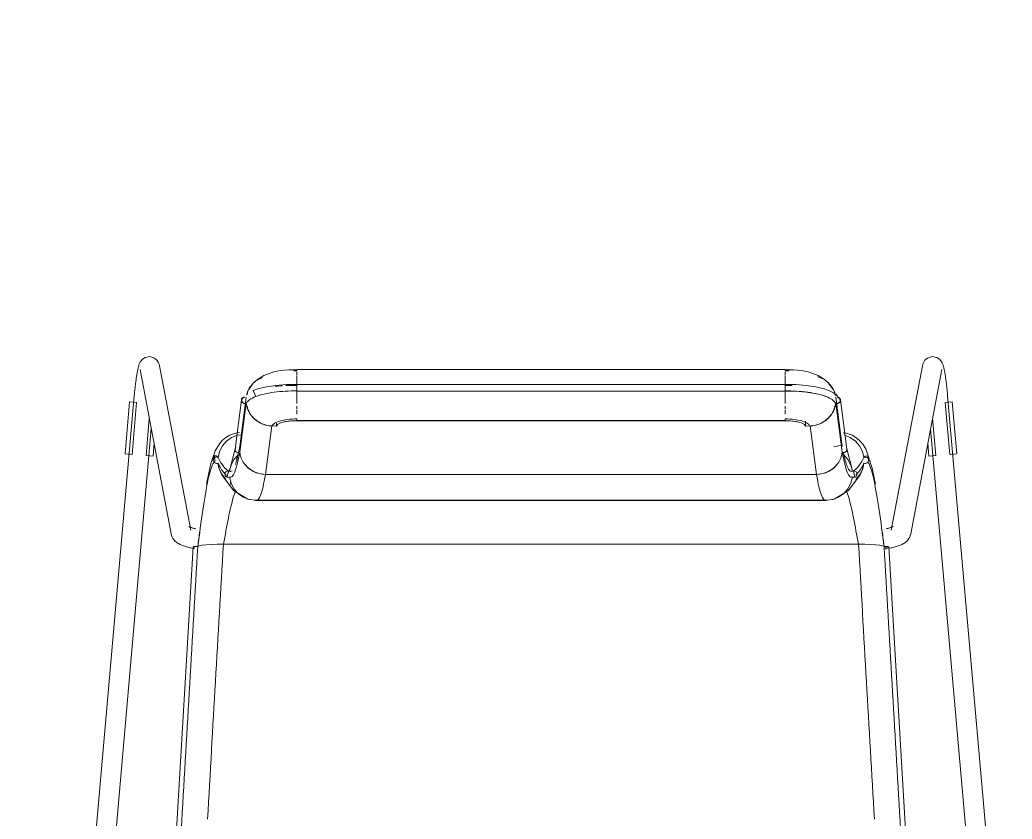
# Model space of a CAD drawing. Header units: millimetres. Extents: x 79795 to 317870, y -36033 to 97293.
# Drawn here: x 227338 to 227938, y 24371 to 24854 of the extents above; entities that cross this region are included whole.
import ezdxf

# ---------------------------------------------------------------- set-up
doc = ezdxf.new("R2010")
doc.units = ezdxf.units.MM
doc.header["$MEASUREMENT"] = 0
doc.layers.add('CSM-STL-XX-ZZ-M3-A-XXXX-00001_detached _19_04_21__rvt-1-Level 4$0$A-DOOR', color=4, linetype='CONTINUOUS', lineweight=9)
doc.layers.add('I-FURN', color=8, linetype='CONTINUOUS', lineweight=9)

msp = doc.modelspace()

# ---------------------------------------------------------------- linework, layer by layer
at = {"layer": 'CSM-STL-XX-ZZ-M3-A-XXXX-00001_detached _19_04_21__rvt-1-Level 4$0$A-DOOR'}
msp.add_arc((226452.83, 25837.33), 1010, 270, 0, dxfattribs=at)
at = {"layer": 'I-FURN'}
for p, q in [((227411.64, 24647.76), (227411.16, 24647.06)), ((227412.49, 24648.67), (227411.64, 24647.76)), ((227414.15, 24649.71), (227412.49, 24648.67)), ((227416.91, 24650.2), (227414.15, 24649.71)), ((227419.66, 24649.36), (227416.91, 24650.2)), ((227419.66, 24649.36), (227421.23, 24648.04)), ((227421.23, 24648.04), (227421.98, 24646.96)), ((227885.02, 24648.04), (227884.27, 24646.96)), ((227886.6, 24649.36), (227885.02, 24648.04)), ((227886.6, 24649.36), (227889.35, 24650.2)), ((227889.35, 24650.2), (227892.11, 24649.71)), ((227892.11, 24649.71), (227893.76, 24648.67)), ((227893.76, 24648.67), (227894.62, 24647.76)), ((227894.62, 24647.76), (227895.09, 24647.06)), ((227409.49, 24641.78), (227409.39, 24641.28)), ((227409.58, 24642.26), (227409.49, 24641.78)), ((227409.68, 24642.72), (227409.58, 24642.26)), ((227409.78, 24643.16), (227409.68, 24642.72)), ((227409.88, 24643.59), (227409.78, 24643.16)), ((227409.98, 24644), (227409.88, 24643.59)), ((227410.09, 24644.4), (227409.98, 24644)), ((227410.2, 24644.8), (227410.09, 24644.4)), ((227410.33, 24645.19), (227410.2, 24644.8)), ((227410.47, 24645.6), (227410.33, 24645.19)), ((227410.64, 24646.03), (227410.47, 24645.6)), ((227410.85, 24646.5), (227410.64, 24646.03)), ((227411.16, 24647.06), (227410.85, 24646.5)), ((227411, 24642.37), (227429.82, 24543.08)), ((227421.98, 24646.96), (227422.36, 24646.16)), ((227422.36, 24646.16), (227422.57, 24645.54)), ((227422.57, 24645.54), (227422.71, 24645.02)), ((227422.71, 24645.02), (227422.79, 24644.61)), ((227441.61, 24545.31), (227422.79, 24644.61)), ((227495.85, 24641.8), (227491.81, 24641.01)), ((227500.67, 24642.31), (227495.85, 24641.8)), ((227505.7, 24642.42), (227500.67, 24642.31)), ((227505.7, 24642.42), (227505.7, 24642.25)), ((227800.55, 24642.42), (227505.7, 24642.42)), ((227505.7, 24642.12), (227505.7, 24642.4)), ((227800.55, 24642.42), (227805.58, 24642.31)), ((227800.55, 24642.25), (227800.55, 24642.42)), ((227800.55, 24642.4), (227800.55, 24642.12)), ((227805.58, 24642.31), (227810.4, 24641.8)), ((227810.4, 24641.8), (227814.44, 24641.01)), ((227883.46, 24644.61), (227864.64, 24545.31)), ((227876.43, 24543.08), (227895.25, 24642.37)), ((227883.55, 24645.02), (227883.46, 24644.61)), ((227883.68, 24645.54), (227883.55, 24645.02)), ((227883.9, 24646.16), (227883.68, 24645.54)), ((227884.27, 24646.96), (227883.9, 24646.16)), ((227895.09, 24647.06), (227895.4, 24646.5)), ((227895.4, 24646.5), (227895.61, 24646.03)), ((227895.61, 24646.03), (227895.78, 24645.6)), ((227895.78, 24645.6), (227895.92, 24645.19)), ((227895.92, 24645.19), (227896.05, 24644.8)), ((227896.05, 24644.8), (227896.16, 24644.4)), ((227896.16, 24644.4), (227896.27, 24644)), ((227896.27, 24644), (227896.38, 24643.59)), ((227896.38, 24643.59), (227896.48, 24643.16)), ((227896.48, 24643.16), (227896.57, 24642.72)), ((227896.57, 24642.72), (227896.67, 24642.26)), ((227896.67, 24642.26), (227896.77, 24641.78)), ((227896.77, 24641.78), (227896.86, 24641.28)), ((227408.57, 24636.02), (227408.48, 24635.36)), ((227408.65, 24636.67), (227408.57, 24636.02)), ((227408.74, 24637.31), (227408.65, 24636.67)), ((227408.83, 24637.93), (227408.74, 24637.31)), ((227408.93, 24638.53), (227408.83, 24637.93)), ((227409.02, 24639.12), (227408.93, 24638.53)), ((227409.11, 24639.69), (227409.02, 24639.12)), ((227409.2, 24640.24), (227409.11, 24639.69)), ((227409.3, 24640.77), (227409.2, 24640.24)), ((227409.39, 24641.28), (227409.3, 24640.77)), ((227481.88, 24636.49), (227479.41, 24634.2)), ((227485.76, 24638.88), (227481.88, 24636.49)), ((227491.81, 24641.01), (227485.76, 24638.88)), ((227505.7, 24639.17), (227505.7, 24640.93)), ((227505.7, 24636.32), (227505.7, 24638.9)), ((227505.7, 24636.16), (227505.7, 24633.14)), ((227505.7, 24633.14), (227505.7, 24636.15)), ((227800.55, 24640.93), (227800.55, 24639.17)), ((227800.55, 24638.9), (227800.55, 24636.32)), ((227800.55, 24633.14), (227800.55, 24636.16)), ((227800.55, 24636.15), (227800.55, 24633.14)), ((227814.44, 24641.01), (227820.49, 24638.88)), ((227820.49, 24638.88), (227824.37, 24636.49)), ((227824.37, 24636.49), (227826.84, 24634.2)), ((227896.86, 24641.28), (227896.96, 24640.77)), ((227896.96, 24640.77), (227897.05, 24640.24)), ((227897.05, 24640.24), (227897.14, 24639.69)), ((227897.14, 24639.69), (227897.24, 24639.12)), ((227897.24, 24639.12), (227897.33, 24638.53)), ((227897.33, 24638.53), (227897.42, 24637.93)), ((227897.42, 24637.93), (227897.51, 24637.31)), ((227897.51, 24637.31), (227897.6, 24636.67)), ((227897.6, 24636.67), (227897.69, 24636.02)), ((227897.69, 24636.02), (227897.77, 24635.36)), ((227407.82, 24629.67), (227407.75, 24628.93)), ((227407.9, 24630.41), (227407.82, 24629.67)), ((227407.98, 24631.15), (227407.9, 24630.41)), ((227408.06, 24631.87), (227407.98, 24631.15)), ((227408.14, 24632.59), (227408.06, 24631.87)), ((227408.22, 24633.3), (227408.14, 24632.59)), ((227408.31, 24634), (227408.22, 24633.3)), ((227408.39, 24634.69), (227408.31, 24634)), ((227408.48, 24635.36), (227408.39, 24634.69)), ((227476.73, 24630.3), (227476.63, 24630.1)), ((227479.41, 24634.2), (227476.73, 24630.3)), ((227482.73, 24630.86), (227479.27, 24629.69)), ((227479.27, 24629.69), (227481.03, 24626.15)), ((227487.42, 24631.96), (227482.73, 24630.86)), ((227493.04, 24632.8), (227487.42, 24631.96)), ((227499.16, 24633.29), (227493.04, 24632.8)), ((227505.7, 24633.38), (227499.16, 24633.29)), ((227505.7, 24633.38), (227505.7, 24633.31)), ((227800.55, 24633.38), (227505.7, 24633.38)), ((227505.7, 24629.53), (227505.7, 24633.38)), ((227505.7, 24633.31), (227505.7, 24633.11)), ((227505.7, 24633.11), (227505.7, 24632.81)), ((227505.7, 24632.81), (227505.7, 24632.42)), ((227505.7, 24632.42), (227505.7, 24631.97)), ((227505.7, 24631.97), (227505.7, 24631.47)), ((227505.7, 24631.47), (227505.7, 24630.98)), ((227505.7, 24630.98), (227505.7, 24630.5)), ((227505.7, 24630.5), (227505.7, 24630.08)), ((227505.7, 24630.08), (227505.7, 24629.75)), ((227505.7, 24629.75), (227505.7, 24629.53)), ((227800.55, 24633.38), (227807.09, 24633.29)), ((227800.55, 24633.31), (227800.55, 24633.38)), ((227800.55, 24633.38), (227800.55, 24629.42)), ((227800.55, 24633.11), (227800.55, 24633.31)), ((227800.55, 24632.81), (227800.55, 24633.11)), ((227800.55, 24632.42), (227800.55, 24632.81)), ((227800.55, 24631.97), (227800.55, 24632.42)), ((227800.55, 24631.47), (227800.55, 24631.97)), ((227800.55, 24630.98), (227800.55, 24631.47)), ((227800.55, 24630.5), (227800.55, 24630.98)), ((227800.55, 24630.08), (227800.55, 24630.5)), ((227800.55, 24629.75), (227800.55, 24630.08)), ((227800.55, 24629.53), (227800.55, 24629.75)), ((227807.09, 24633.29), (227813.22, 24632.8)), ((227813.22, 24632.8), (227818.84, 24631.96)), ((227818.84, 24631.96), (227823.53, 24630.86)), ((227823.53, 24630.86), (227826.98, 24629.69)), ((227826.84, 24634.2), (227829.52, 24630.3)), ((227826.98, 24629.69), (227831.1, 24627.51)), ((227829.52, 24630.3), (227829.62, 24630.1)), ((227897.77, 24635.36), (227897.86, 24634.69)), ((227897.86, 24634.69), (227897.95, 24634)), ((227897.95, 24634), (227898.03, 24633.3)), ((227898.03, 24633.3), (227898.11, 24632.59)), ((227898.11, 24632.59), (227898.2, 24631.87)), ((227898.2, 24631.87), (227898.28, 24631.15)), ((227898.28, 24631.15), (227898.35, 24630.41)), ((227898.35, 24630.41), (227898.43, 24629.67)), ((227898.43, 24629.67), (227898.5, 24628.93)), ((227407.52, 24626.52), (227368.58, 24183.2)), ((227407.54, 24626.68), (227407.52, 24626.52)), ((227407.61, 24627.43), (227407.54, 24626.68)), ((227407.68, 24628.18), (227407.61, 24627.43)), ((227407.75, 24628.93), (227407.68, 24628.18)), ((227472.25, 24624.11), (227468.39, 24594.33)), ((227475.09, 24625.67), (227471.24, 24595.98)), ((227505.7, 24629.45), (227505.7, 24625.64)), ((227505.7, 24625.64), (227505.7, 24629.45)), ((227505.7, 24629.42), (227800.55, 24629.42)), ((227505.7, 24621.88), (227505.7, 24625.44)), ((227800.55, 24629.43), (227800.55, 24629.53)), ((227800.55, 24625.64), (227800.55, 24629.45)), ((227800.55, 24629.45), (227800.55, 24625.64)), ((227806.78, 24629.34), (227800.55, 24629.42)), ((227800.55, 24625.44), (227800.55, 24621.88)), ((227813.34, 24628.81), (227806.78, 24629.34)), ((227817.35, 24628.22), (227813.34, 24628.81)), ((227821.79, 24627.25), (227817.35, 24628.22)), ((227825.22, 24626.15), (227821.79, 24627.25)), ((227831.1, 24627.51), (227833.65, 24624.61)), ((227835.01, 24595.98), (227831.16, 24625.67)), ((227831.32, 24624.48), (227831.94, 24619.7)), ((227837.86, 24594.33), (227834, 24624.11)), ((227898.5, 24628.93), (227898.58, 24628.18)), ((227898.58, 24628.18), (227898.65, 24627.43)), ((227898.65, 24627.43), (227898.71, 24626.68)), ((227898.71, 24626.68), (227898.73, 24626.52)), ((227937.68, 24183.2), (227898.73, 24626.52)), ((227401.95, 24591.5), (227404.71, 24622.91)), ((227404.71, 24622.91), (227406.75, 24622.73)), ((227406.18, 24591.13), (227408.94, 24622.54)), ((227406.75, 24622.73), (227408.82, 24622.55)), ((227475.07, 24622.13), (227471.22, 24592.43)), ((227474.63, 24622.14), (227474.32, 24619.7)), ((227505.7, 24618.41), (227505.7, 24620.26)), ((227505.7, 24615.43), (227505.7, 24617.89)), ((227800.55, 24620.25), (227800.55, 24618.41)), ((227800.55, 24617.89), (227800.55, 24615.43)), ((227831.19, 24622.13), (227835.03, 24592.43)), ((227897.31, 24622.54), (227900.07, 24591.13)), ((227897.43, 24622.55), (227899.5, 24622.73)), ((227899.5, 24622.73), (227901.54, 24622.91)), ((227901.54, 24622.91), (227904.3, 24591.5)), ((227416.6, 24612.87), (227414.63, 24590.39)), ((227891.62, 24590.39), (227889.64, 24612.99)), ((227380.53, 24182.15), (227417.81, 24606.5)), ((227486.77, 24579.05), (227490.63, 24608.33)), ((227490.63, 24608.33), (227493.35, 24608.26)), ((227493.35, 24609.93), (227493.35, 24608.26)), ((227493.35, 24608.26), (227493.98, 24609.12)), ((227493.98, 24609.12), (227495.34, 24609.91)), ((227495.34, 24609.91), (227497.32, 24610.58)), ((227497.32, 24610.58), (227499.81, 24611.09)), ((227499.81, 24611.09), (227502.66, 24611.41)), ((227502.66, 24611.41), (227505.7, 24611.52)), ((227800.55, 24611.58), (227505.7, 24611.58)), ((227505.7, 24611.52), (227800.55, 24611.52)), ((227800.55, 24611.52), (227803.59, 24611.41)), ((227803.59, 24611.41), (227806.44, 24611.09)), ((227806.44, 24611.09), (227808.93, 24610.58)), ((227808.93, 24610.58), (227810.92, 24609.91)), ((227810.92, 24609.91), (227812.27, 24609.12)), ((227812.27, 24609.12), (227812.91, 24608.26)), ((227812.91, 24608.26), (227812.91, 24611.27)), ((227812.91, 24608.26), (227815.62, 24608.33)), ((227815.62, 24608.33), (227819.48, 24579.05)), ((227888.43, 24606.65), (227925.72, 24182.15)), ((227462.63, 24601.12), (227460.66, 24599.44)), ((227464.83, 24602.5), (227462.63, 24601.12)), ((227466.33, 24601.27), (227463.25, 24599.1)), ((227467.2, 24603.53), (227464.83, 24602.5)), ((227469.85, 24602.67), (227466.33, 24601.27)), ((227469.71, 24604.18), (227467.2, 24603.53)), ((227471.13, 24604.33), (227469.71, 24604.18)), ((227469.85, 24602.66), (227471.59, 24603.04)), ((227471.59, 24603.04), (227469.85, 24602.67)), ((227837.4, 24604.01), (227835.62, 24604.24)), ((227839.92, 24601.27), (227836.41, 24602.67)), ((227841, 24602.71), (227837.4, 24604.01)), ((227843, 24599.1), (227839.92, 24601.27)), ((227843.27, 24601.37), (227841, 24602.71)), ((227845.44, 24599.59), (227843.27, 24601.37)), ((227418.86, 24590.02), (227419.55, 24597.91)), ((227458.92, 24597.47), (227456.42, 24593.36)), ((227460.66, 24599.44), (227458.92, 24597.47)), ((227460.77, 24596.27), (227459.03, 24592.95)), ((227463.25, 24599.1), (227460.77, 24596.27)), ((227468.41, 24594.41), (227465.44, 24582.8)), ((227468.44, 24594.57), (227468.38, 24594.1)), ((227468.38, 24594.1), (227468.45, 24593.63)), ((227468.63, 24595.01), (227468.44, 24594.57)), ((227468.45, 24593.63), (227468.63, 24593.19)), ((227468.93, 24595.4), (227468.63, 24595.01)), ((227469.99, 24590.46), (227471.37, 24596.76)), ((227834.89, 24596.76), (227830.06, 24595.8)), ((227837.81, 24594.57), (227837.62, 24595.01)), ((227837.62, 24593.19), (227837.81, 24593.63)), ((227837.87, 24594.1), (227837.81, 24594.57)), ((227837.81, 24593.63), (227837.87, 24594.1)), ((227837.84, 24594.41), (227840.81, 24582.8)), ((227845.48, 24596.27), (227843, 24599.1)), ((227847.43, 24597.35), (227845.44, 24599.59)), ((227847.22, 24592.95), (227845.48, 24596.27)), ((227849.24, 24594.52), (227847.43, 24597.35)), ((227853.23, 24582.81), (227849.24, 24594.52)), ((227886.7, 24597.91), (227887.39, 24590.02)), ((227403.99, 24591.32), (227401.95, 24591.5)), ((227406.06, 24591.14), (227403.99, 24591.32)), ((227416.82, 24590.2), (227414.75, 24590.38)), ((227418.86, 24590.02), (227416.82, 24590.2)), ((227456.42, 24593.36), (227453.74, 24585.73)), ((227455.25, 24587.62), (227455.33, 24588.1)), ((227455.32, 24588.1), (227455.25, 24587.62)), ((227455.31, 24587.13), (227455.25, 24587.62)), ((227455.25, 24587.62), (227455.31, 24587.13)), ((227455.52, 24588.56), (227455.32, 24588.1)), ((227455.33, 24588.1), (227455.52, 24588.55)), ((227455.52, 24588.55), (227455.82, 24588.95)), ((227455.82, 24588.95), (227455.52, 24588.56)), ((227456.2, 24589.26), (227455.82, 24588.95)), ((227455.82, 24588.95), (227456.21, 24589.25)), ((227457.22, 24590.24), (227456.05, 24590.56)), ((227456.05, 24590.56), (227456.24, 24586.72)), ((227456.66, 24589.45), (227456.2, 24589.26)), ((227456.21, 24589.25), (227456.66, 24589.45)), ((227456.66, 24589.45), (227457.16, 24589.53)), ((227457.15, 24589.53), (227456.66, 24589.45)), ((227457.65, 24589.48), (227458.12, 24589.32)), ((227458.12, 24589.32), (227457.65, 24589.48)), ((227459.03, 24592.95), (227458.12, 24589.32)), ((227467.73, 24588.06), (227465.98, 24584.66)), ((227470.24, 24590.93), (227467.73, 24588.06)), ((227468.63, 24593.19), (227468.93, 24592.81)), ((227468.93, 24592.81), (227469.31, 24592.51)), ((227469.24, 24588.03), (227469.99, 24590.46)), ((227469.31, 24592.51), (227469.76, 24592.31)), ((227469.76, 24592.31), (227470.26, 24592.23)), ((227470.42, 24591.1), (227470.24, 24590.93)), ((227470.26, 24592.23), (227470.75, 24592.27)), ((227471.22, 24592.43), (227471.46, 24591.05)), ((227834.8, 24591.05), (227835.03, 24592.43)), ((227835.5, 24592.27), (227836, 24592.23)), ((227836.02, 24590.93), (227835.83, 24591.1)), ((227836, 24592.23), (227836.49, 24592.31)), ((227838.52, 24588.06), (227836.02, 24590.93)), ((227836.49, 24592.31), (227836.94, 24592.51)), ((227836.94, 24592.51), (227837.32, 24592.81)), ((227837.32, 24592.81), (227837.62, 24593.19)), ((227840.28, 24584.66), (227838.52, 24588.06)), ((227848.13, 24589.32), (227847.22, 24592.95)), ((227848.13, 24589.32), (227848.6, 24589.48)), ((227848.6, 24589.48), (227848.13, 24589.32)), ((227848.6, 24589.48), (227849.1, 24589.53)), ((227849.1, 24589.53), (227848.6, 24589.48)), ((227849.1, 24589.53), (227849.59, 24589.45)), ((227849.59, 24589.45), (227849.1, 24589.53)), ((227849.59, 24589.45), (227850.04, 24589.25)), ((227850.05, 24589.26), (227849.59, 24589.45)), ((227850.04, 24589.25), (227850.43, 24588.95)), ((227850.44, 24588.95), (227850.05, 24589.26)), ((227850.43, 24588.95), (227850.73, 24588.55)), ((227850.74, 24588.56), (227850.44, 24588.95)), ((227850.73, 24588.55), (227850.93, 24588.1)), ((227850.93, 24588.1), (227850.74, 24588.56)), ((227850.93, 24588.1), (227851, 24587.62)), ((227851.01, 24587.62), (227850.93, 24588.1)), ((227851, 24587.62), (227850.94, 24587.13)), ((227850.95, 24587.13), (227851.01, 24587.62)), ((227889.44, 24590.2), (227887.39, 24590.02)), ((227891.5, 24590.38), (227889.44, 24590.2)), ((227902.26, 24591.32), (227900.19, 24591.14)), ((227904.3, 24591.5), (227902.26, 24591.32)), ((227453.74, 24585.73), (227451.85, 24577.21)), ((227455.49, 24586.67), (227455.31, 24587.13)), ((227455.31, 24587.13), (227455.49, 24586.67)), ((227455.78, 24586.27), (227455.49, 24586.67)), ((227455.49, 24586.67), (227455.78, 24586.27)), ((227456.16, 24585.95), (227455.78, 24586.27)), ((227455.78, 24586.27), (227456.16, 24585.95)), ((227456.61, 24585.74), (227456.16, 24585.95)), ((227456.16, 24585.95), (227456.61, 24585.74)), ((227457.1, 24585.65), (227456.61, 24585.74)), ((227456.61, 24585.74), (227457.1, 24585.65)), ((227457.6, 24585.68), (227457.1, 24585.65)), ((227457.1, 24585.65), (227457.6, 24585.68)), ((227458.07, 24585.83), (227457.6, 24585.68)), ((227457.6, 24585.68), (227458.07, 24585.83)), ((227458.86, 24582.22), (227458.07, 24585.83)), ((227458.07, 24585.83), (227458.86, 24582.22)), ((227460.51, 24578.9), (227458.86, 24582.22)), ((227458.86, 24582.22), (227460.5, 24578.9)), ((227465.44, 24582.8), (227463.27, 24577.47)), ((227465.98, 24584.66), (227465.08, 24580.95)), ((227473.85, 24585.66), (227476.34, 24582.92)), ((227476.34, 24582.92), (227479.45, 24580.84)), ((227826.8, 24580.84), (227829.91, 24582.92)), ((227829.91, 24582.92), (227832.4, 24585.66)), ((227841.17, 24580.95), (227840.28, 24584.66)), ((227840.81, 24582.8), (227841.14, 24580.93)), ((227847.39, 24582.22), (227845.75, 24578.9)), ((227845.76, 24578.9), (227847.4, 24582.22)), ((227848.18, 24585.83), (227847.39, 24582.22)), ((227847.4, 24582.22), (227848.18, 24585.83)), ((227848.65, 24585.68), (227848.18, 24585.83)), ((227848.18, 24585.83), (227848.65, 24585.68)), ((227849.15, 24585.65), (227848.65, 24585.68)), ((227848.65, 24585.68), (227849.15, 24585.65)), ((227849.64, 24585.74), (227849.15, 24585.65)), ((227849.15, 24585.65), (227849.65, 24585.74)), ((227850.09, 24585.95), (227849.64, 24585.74)), ((227849.65, 24585.74), (227850.1, 24585.95)), ((227850.47, 24586.27), (227850.09, 24585.95)), ((227850.1, 24585.95), (227850.47, 24586.27)), ((227850.76, 24586.67), (227850.47, 24586.27)), ((227850.47, 24586.27), (227850.76, 24586.67)), ((227850.94, 24587.13), (227850.76, 24586.67)), ((227850.76, 24586.67), (227850.95, 24587.13)), ((227855.14, 24573.15), (227853.23, 24582.81)), ((227451.85, 24577.21), (227451.12, 24573.15)), ((227460.45, 24578.82), (227459.56, 24580.57)), ((227467.43, 24569.28), (227460.45, 24578.82)), ((227460.5, 24578.9), (227462.9, 24576.06)), ((227462.9, 24576.06), (227460.51, 24578.89)), ((227462.24, 24579.2), (227462.31, 24579.69)), ((227462.31, 24579.69), (227462.24, 24579.2)), ((227462.31, 24578.71), (227462.24, 24579.2)), ((227462.24, 24579.2), (227462.31, 24578.71)), ((227462.31, 24579.69), (227462.5, 24580.15)), ((227462.5, 24580.15), (227462.31, 24579.69)), ((227462.5, 24578.25), (227462.31, 24578.71)), ((227462.31, 24578.71), (227462.5, 24578.24)), ((227462.5, 24580.15), (227462.79, 24580.55)), ((227462.79, 24580.55), (227462.5, 24580.15)), ((227462.79, 24577.84), (227462.5, 24578.25)), ((227462.5, 24578.24), (227462.79, 24577.84)), ((227463.17, 24580.87), (227462.79, 24580.55)), ((227462.79, 24580.55), (227463.18, 24580.86)), ((227463.18, 24577.53), (227462.79, 24577.84)), ((227462.79, 24577.84), (227463.17, 24577.53)), ((227463.62, 24581.07), (227463.17, 24580.87)), ((227463.17, 24577.53), (227463.62, 24577.33)), ((227463.18, 24580.86), (227463.63, 24581.07)), ((227463.63, 24577.33), (227463.18, 24577.53)), ((227464.4, 24581.23), (227463.57, 24577.34)), ((227464.11, 24581.15), (227463.62, 24581.07)), ((227463.62, 24577.33), (227464.11, 24577.24)), ((227463.63, 24581.07), (227464.12, 24581.15)), ((227464.12, 24577.25), (227463.63, 24577.33)), ((227464.61, 24581.11), (227464.11, 24581.15)), ((227464.11, 24577.24), (227464.61, 24577.28)), ((227464.12, 24581.15), (227464.61, 24581.11)), ((227464.61, 24577.28), (227464.12, 24577.25)), ((227464.61, 24581.11), (227465.08, 24580.95)), ((227465.08, 24580.95), (227464.61, 24581.11)), ((227465.08, 24577.45), (227464.61, 24577.28)), ((227464.61, 24577.28), (227465.08, 24577.44)), ((227465.08, 24577.44), (227465.98, 24573.73)), ((227479.45, 24580.84), (227483, 24579.53)), ((227483, 24579.53), (227486.77, 24579.05)), ((227819.48, 24579.05), (227486.77, 24579.05)), ((227486.77, 24579.05), (227819.48, 24579.05)), ((227819.48, 24579.05), (227823.25, 24579.53)), ((227823.25, 24579.53), (227826.8, 24580.84)), ((227838.82, 24569.28), (227845.8, 24578.82)), ((227840.1, 24577.43), (227842.98, 24577.47)), ((227840.28, 24573.73), (227841.17, 24577.44)), ((227841.17, 24580.95), (227841.64, 24581.11)), ((227841.64, 24581.11), (227841.17, 24580.95)), ((227841.64, 24577.28), (227841.17, 24577.45)), ((227841.17, 24577.44), (227841.64, 24577.28)), ((227841.64, 24581.11), (227842.14, 24581.15)), ((227842.14, 24581.15), (227841.64, 24581.11)), ((227842.14, 24577.25), (227841.64, 24577.28)), ((227841.64, 24577.28), (227842.14, 24577.24)), ((227842.68, 24577.34), (227841.85, 24581.23)), ((227842.14, 24581.15), (227842.63, 24581.07)), ((227842.63, 24581.07), (227842.14, 24581.15)), ((227842.63, 24577.33), (227842.14, 24577.25)), ((227842.14, 24577.24), (227842.63, 24577.33)), ((227842.63, 24581.07), (227843.08, 24580.86)), ((227843.08, 24580.87), (227842.63, 24581.07)), ((227843.08, 24577.53), (227842.63, 24577.33)), ((227842.63, 24577.33), (227843.08, 24577.53)), ((227843.46, 24580.55), (227843.08, 24580.87)), ((227843.08, 24580.86), (227843.46, 24580.55)), ((227843.46, 24577.84), (227843.08, 24577.53)), ((227843.08, 24577.53), (227843.46, 24577.84)), ((227845.75, 24578.9), (227843.35, 24576.06)), ((227843.35, 24576.06), (227845.76, 24578.9)), ((227843.46, 24580.55), (227843.75, 24580.15)), ((227843.76, 24580.15), (227843.46, 24580.55)), ((227843.75, 24578.25), (227843.46, 24577.84)), ((227843.46, 24577.84), (227843.76, 24578.24)), ((227843.75, 24580.15), (227843.94, 24579.69)), ((227843.94, 24578.71), (227843.75, 24578.25)), ((227843.95, 24579.69), (227843.76, 24580.15)), ((227843.76, 24578.24), (227843.95, 24578.71)), ((227843.94, 24579.69), (227844.01, 24579.2)), ((227844.01, 24579.2), (227843.94, 24578.71)), ((227844.01, 24579.2), (227843.95, 24579.69)), ((227843.95, 24578.71), (227844.01, 24579.2)), ((227845.8, 24578.82), (227846.69, 24580.57)), ((227467.73, 24570.34), (227465.98, 24573.73)), ((227465.98, 24573.73), (227467.73, 24570.33)), ((227470.24, 24567.47), (227467.73, 24570.34)), ((227467.73, 24570.33), (227470.24, 24567.46)), ((227838.52, 24570.34), (227836.01, 24567.47)), ((227836.02, 24567.46), (227838.52, 24570.33)), ((227840.27, 24573.73), (227838.52, 24570.34)), ((227838.52, 24570.33), (227840.28, 24573.73)), ((227476.08, 24564.17), (227467.43, 24569.28)), ((227473.38, 24565.3), (227470.24, 24567.47)), ((227470.24, 24567.46), (227473.37, 24565.29)), ((227476.23, 24564.1), (227473.06, 24565.47)), ((227473.37, 24565.29), (227476.94, 24563.93)), ((227476.94, 24563.93), (227473.38, 24565.3)), ((227481.27, 24563.3), (227476.23, 24564.1)), ((227480.73, 24563.45), (227476.94, 24563.93)), ((227476.94, 24563.93), (227480.73, 24563.45)), ((227824.98, 24563.3), (227830.02, 24564.1)), ((227829.31, 24563.93), (227825.52, 24563.45)), ((227825.52, 24563.45), (227829.31, 24563.93)), ((227832.88, 24565.3), (227829.31, 24563.93)), ((227829.31, 24563.93), (227832.88, 24565.29)), ((227830.02, 24564.1), (227833.19, 24565.47)), ((227830.17, 24564.17), (227838.82, 24569.28)), ((227836.01, 24567.47), (227832.88, 24565.3)), ((227832.88, 24565.29), (227836.02, 24567.46)), ((227825.52, 24563.45), (227480.73, 24563.45)), ((227480.73, 24563.45), (227825.52, 24563.45)), ((227481.27, 24563.3), (227786.07, 24563.3)), ((227786.07, 24563.3), (227824.98, 24563.3)), ((227440.39, 24547.54), (227440.41, 24547.53)), ((227440.41, 24547.53), (227440.49, 24547.48)), ((227440.49, 24547.48), (227440.57, 24547.44)), ((227440.57, 24547.44), (227440.73, 24547.36)), ((227440.73, 24547.36), (227440.92, 24547.28)), ((227440.92, 24547.28), (227441.15, 24547.18)), ((227441.15, 24547.18), (227441.42, 24547.08)), ((227441.42, 24547.08), (227441.72, 24546.97)), ((227441.72, 24546.97), (227442.06, 24546.87)), ((227442.06, 24546.87), (227442.43, 24546.76)), ((227442.43, 24546.76), (227442.82, 24546.65)), ((227442.82, 24546.65), (227443.24, 24546.54)), ((227443.24, 24546.54), (227443.69, 24546.44)), ((227443.69, 24546.44), (227444.16, 24546.34)), ((227444.16, 24546.34), (227444.65, 24546.24)), ((227862.1, 24546.34), (227861.6, 24546.24)), ((227862.56, 24546.44), (227862.1, 24546.34)), ((227863.01, 24546.54), (227862.56, 24546.44)), ((227863.43, 24546.65), (227863.01, 24546.54)), ((227863.83, 24546.76), (227863.43, 24546.65)), ((227864.19, 24546.87), (227863.83, 24546.76)), ((227864.53, 24546.97), (227864.19, 24546.87)), ((227864.83, 24547.08), (227864.53, 24546.97)), ((227865.1, 24547.18), (227864.83, 24547.08)), ((227865.33, 24547.28), (227865.1, 24547.18)), ((227865.53, 24547.36), (227865.33, 24547.28)), ((227865.68, 24547.44), (227865.53, 24547.36)), ((227865.77, 24547.48), (227865.68, 24547.44)), ((227865.84, 24547.53), (227865.77, 24547.48)), ((227865.86, 24547.54), (227865.84, 24547.53)), ((227429.82, 24543.08), (227430.08, 24542.09)), ((227430.08, 24542.09), (227430.44, 24541.2)), ((227430.44, 24541.2), (227430.88, 24540.41)), ((227430.88, 24540.41), (227431.36, 24539.72)), ((227431.36, 24539.72), (227431.87, 24539.12)), ((227874.89, 24539.72), (227874.38, 24539.12)), ((227875.38, 24540.41), (227874.89, 24539.72)), ((227875.81, 24541.2), (227875.38, 24540.41)), ((227876.18, 24542.09), (227875.81, 24541.2)), ((227876.43, 24543.08), (227876.18, 24542.09)), ((227423.72, 24203.32), (227443.01, 24535.23)), ((227431.87, 24539.12), (227432.39, 24538.6)), ((227432.39, 24538.6), (227432.92, 24538.15)), ((227432.92, 24538.15), (227433.45, 24537.75)), ((227433.45, 24537.75), (227433.99, 24537.39)), ((227433.99, 24537.39), (227434.53, 24537.07)), ((227434.53, 24537.07), (227435.06, 24536.78)), ((227435.06, 24536.78), (227435.62, 24536.5)), ((227435.62, 24536.5), (227436.18, 24536.25)), ((227436.18, 24536.25), (227436.75, 24536.02)), ((227436.75, 24536.02), (227437.33, 24535.8)), ((227437.33, 24535.8), (227437.92, 24535.59)), ((227437.92, 24535.59), (227438.53, 24535.4)), ((227438.53, 24535.4), (227439.14, 24535.21)), ((227439.14, 24535.21), (227439.77, 24535.04)), ((227439.77, 24535.04), (227440.42, 24534.88)), ((227440.42, 24534.88), (227441.07, 24534.73)), ((227441.07, 24534.73), (227441.74, 24534.58)), ((227441.74, 24534.58), (227442.42, 24534.45)), ((227442.42, 24534.45), (227443.11, 24534.33)), ((227443.01, 24535.23), (227443.07, 24535.18)), ((227443.07, 24535.18), (227443.01, 24535.23)), ((227443.11, 24534.33), (227443.82, 24534.21)), ((227443.54, 24535.09), (227443.25, 24535.13)), ((227443.26, 24535.13), (227443.55, 24535.09)), ((227443.27, 24535.34), (227443.57, 24535.38)), ((227443.58, 24535.38), (227443.28, 24535.34)), ((227443.92, 24535.05), (227443.54, 24535.09)), ((227443.55, 24535.09), (227443.93, 24535.05)), ((227443.57, 24535.38), (227443.96, 24535.41)), ((227443.96, 24535.41), (227443.58, 24535.38)), ((227444.42, 24535.44), (227443.96, 24535.41)), ((227443.96, 24535.41), (227444.41, 24535.44)), ((227444.41, 24535.44), (227444.91, 24535.44)), ((227444.91, 24535.44), (227444.42, 24535.44)), ((227445.41, 24535.44), (227444.91, 24535.44)), ((227444.91, 24535.44), (227445.4, 24535.44)), ((227445.4, 24535.44), (227445.88, 24535.42)), ((227445.88, 24535.42), (227445.41, 24535.44)), ((227446.78, 24535.82), (227445.88, 24535.42)), ((227445.88, 24535.42), (227446.78, 24535.82)), ((227448.53, 24536.19), (227446.78, 24535.82)), ((227446.78, 24535.82), (227448.52, 24536.19)), ((227448.52, 24536.19), (227450.99, 24536.5)), ((227451.02, 24536.5), (227448.53, 24536.19)), ((227454.12, 24536.74), (227451.02, 24536.5)), ((227451.02, 24536.5), (227454.07, 24536.74)), ((227457.66, 24536.89), (227454.12, 24536.74)), ((227454.12, 24536.74), (227457.6, 24536.89)), ((227461.43, 24536.95), (227457.66, 24536.89)), ((227457.66, 24536.89), (227461.35, 24536.95)), ((227844.83, 24536.95), (227461.43, 24536.95)), ((227461.43, 24536.95), (227844.83, 24536.95)), ((227848.59, 24536.89), (227844.83, 24536.95)), ((227844.9, 24536.95), (227848.6, 24536.89)), ((227852.13, 24536.74), (227848.59, 24536.89)), ((227848.66, 24536.89), (227852.13, 24536.74)), ((227855.23, 24536.5), (227852.13, 24536.74)), ((227852.18, 24536.74), (227855.24, 24536.5)), ((227857.73, 24536.19), (227855.23, 24536.5)), ((227855.27, 24536.5), (227857.73, 24536.19)), ((227859.47, 24535.82), (227857.73, 24536.19)), ((227857.74, 24536.19), (227859.47, 24535.82)), ((227860.38, 24535.42), (227859.47, 24535.82)), ((227859.47, 24535.82), (227860.38, 24535.42)), ((227860.85, 24535.44), (227860.38, 24535.42)), ((227860.38, 24535.42), (227860.85, 24535.44)), ((227861.34, 24535.44), (227860.85, 24535.44)), ((227860.85, 24535.44), (227861.35, 24535.44)), ((227860.88, 24535.02), (227861.38, 24535.02)), ((227861.39, 24535.02), (227860.89, 24535.02)), ((227861.72, 24534.1), (227860.99, 24534)), ((227861.84, 24535.44), (227861.34, 24535.44)), ((227861.35, 24535.44), (227861.84, 24535.44)), ((227861.38, 24535.02), (227861.87, 24535.03)), ((227861.88, 24535.03), (227861.39, 24535.02)), ((227862.43, 24534.21), (227861.72, 24534.1)), ((227862.29, 24535.41), (227861.84, 24535.44)), ((227861.84, 24535.44), (227862.29, 24535.41)), ((227861.87, 24535.03), (227862.32, 24535.05)), ((227862.33, 24535.05), (227861.88, 24535.03)), ((227862.68, 24535.38), (227862.29, 24535.41)), ((227862.29, 24535.41), (227862.68, 24535.38)), ((227862.32, 24535.05), (227862.7, 24535.09)), ((227862.71, 24535.09), (227862.33, 24535.05)), ((227862.98, 24535.34), (227862.68, 24535.38)), ((227862.68, 24535.38), (227862.98, 24535.34)), ((227862.7, 24535.09), (227862.99, 24535.13)), ((227863, 24535.13), (227862.71, 24535.09)), ((227863.17, 24535.29), (227862.98, 24535.34)), ((227862.98, 24535.34), (227863.17, 24535.29)), ((227862.99, 24535.13), (227863.18, 24535.18)), ((227863.18, 24535.18), (227863, 24535.13)), ((227863.83, 24534.45), (227863.14, 24534.33)), ((227863.24, 24535.23), (227863.17, 24535.29)), ((227863.17, 24535.29), (227863.24, 24535.23)), ((227863.18, 24535.18), (227863.24, 24535.23)), ((227863.24, 24535.23), (227863.18, 24535.18)), ((227882.53, 24203.32), (227863.24, 24535.23)), ((227864.51, 24534.58), (227863.83, 24534.45)), ((227865.18, 24534.73), (227864.51, 24534.58)), ((227865.84, 24534.88), (227865.18, 24534.73)), ((227866.48, 24535.04), (227865.84, 24534.88)), ((227867.11, 24535.21), (227866.48, 24535.04)), ((227867.73, 24535.4), (227867.11, 24535.21)), ((227868.33, 24535.59), (227867.73, 24535.4)), ((227868.92, 24535.8), (227868.33, 24535.59)), ((227869.5, 24536.02), (227868.92, 24535.8)), ((227870.07, 24536.25), (227869.5, 24536.02)), ((227870.64, 24536.5), (227870.07, 24536.25)), ((227871.19, 24536.78), (227870.64, 24536.5)), ((227871.72, 24537.07), (227871.19, 24536.78)), ((227872.26, 24537.39), (227871.72, 24537.07)), ((227872.8, 24537.75), (227872.26, 24537.39)), ((227873.33, 24538.15), (227872.8, 24537.75)), ((227873.86, 24538.6), (227873.33, 24538.15)), ((227874.38, 24539.12), (227873.86, 24538.6))]:
    msp.add_line(p, q, dxfattribs=at)
for centre, major_axis, ratio, start_param, end_param in [((227505.7, 24638.14), (-12.4, 0), 0.287441, 4.712389, 4.854153), ((227800.55, 24638.14), (12.4, 0), 0.287441, 1.375621, 1.570796), ((227505.7, 24626.67), (0, 15.75), 0.000004, 2.669107, 2.851347), ((227800.55, 24626.67), (0, 15.75), 0.000004, 3.431839, 3.614078), ((227470.34, 24594.1), (1.96, 0), 0.955139, 2.379629, 4.923331), ((227835.91, 24594.1), (1.96, 0), 0.955139, 4.501447, 6.790779), ((227486.9, 24594.12), (15.78, 0), 0.955139, 3.254129, 3.495629), ((227486.9, 24594.12), (15.78, 0), 0.955139, 3.495799, 3.737346), ((227819.35, 24594.12), (15.78, 0), 0.955139, 5.687432, 5.928979), ((227819.35, 24594.12), (15.78, 0), 0.955139, 5.929149, 6.170649), ((227486.9, 24594.12), (15.78, 0), 0.955139, 3.737469, 4.704147), ((227819.35, 24594.12), (15.78, 0), 0.955139, 4.720632, 5.68731)]:
    msp.add_ellipse(centre, major_axis=major_axis, ratio=ratio, start_param=start_param, end_param=end_param, dxfattribs=at)
for points in [[(227501.1, 24642.14), (227502.57, 24642.27), (227504.12, 24642.33), (227505.7, 24642.33)], [(227800.55, 24642.33), (227802.27, 24642.33), (227803.94, 24642.26), (227805.52, 24642.11)], [(227822.94, 24636.94), (227822.05, 24637.37), (227821.13, 24637.77), (227820.16, 24638.01)], [(227492.55, 24632.17), (227493.96, 24632.35), (227495.41, 24632.52), (227496.89, 24632.63)], [(227499.1, 24632.74), (227501.28, 24632.85), (227503.48, 24632.89), (227505.7, 24632.85)], [(227800.55, 24632.85), (227801.98, 24632.87), (227803.4, 24632.87), (227804.82, 24632.83)], [(227475.27, 24622.12), (227475.62, 24622.85), (227476.93, 24624.25), (227479.4, 24625.52), (227480.86, 24626.09)], [(227475.53, 24627), (227475.69, 24627.69), (227475.89, 24628.36), (227476.15, 24629.02)], [(227800.55, 24629.45), (227802.9, 24629.49), (227807.55, 24629.42), (227814.41, 24628.79), (227820.55, 24627.68), (227825.62, 24626.15), (227829.32, 24624.25), (227830.63, 24622.85), (227830.98, 24622.12)], [(227830.1, 24629.01), (227830.34, 24628.38), (227830.5, 24627.73), (227830.64, 24627.07)], [(227475.07, 24622.13), (227475.21, 24620.89), (227475.8, 24618.51), (227477.56, 24615.17), (227480.09, 24612.33), (227483.23, 24610.14), (227486.83, 24608.73), (227489.34, 24608.37), (227490.63, 24608.33)], [(227476.15, 24618.54), (227475.9, 24619.22), (227475.73, 24619.92), (227475.58, 24620.62)], [(227477.05, 24616.62), (227476.77, 24617.13), (227476.56, 24617.66), (227476.39, 24618.21)], [(227815.62, 24608.33), (227816.92, 24608.37), (227819.42, 24608.73), (227823.02, 24610.14), (227826.16, 24612.33), (227828.69, 24615.17), (227830.46, 24618.51), (227831.04, 24620.89), (227831.19, 24622.13)], [(227829.96, 24618.19), (227829.74, 24617.65), (227829.49, 24617.12), (227829.21, 24616.61)], [(227830.72, 24620.61), (227830.57, 24619.91), (227830.36, 24619.21), (227830.1, 24618.53)], [(227831.95, 24621.95), (227831.78, 24621.93), (227831.61, 24621.93), (227831.45, 24621.97)], [(227490.88, 24608.34), (227491.01, 24608.9), (227491.95, 24610), (227495.27, 24611.39), (227500.07, 24612.35), (227503.81, 24612.61), (227505.7, 24612.64)], [(227800.55, 24612.64), (227804.34, 24612.59), (227811.74, 24611.62), (227815.12, 24609.45), (227815.37, 24608.34)], [(227503.8, 24611.53), (227501.4, 24611.42), (227499.25, 24611.09), (227497.32, 24610.63)], [(227808.93, 24610.63), (227806.88, 24611.18), (227804.16, 24611.46), (227801.39, 24611.55)], [(227465.08, 24577.45), (227466.11, 24576.9), (227468.15, 24578.86), (227470.2, 24586.92), (227471.22, 24592.43)], [(227468.62, 24585.1), (227469.28, 24587), (227469.94, 24589.8), (227470.6, 24592.85)], [(227841.17, 24577.45), (227840.15, 24576.9), (227838.1, 24578.86), (227836.05, 24586.92), (227835.03, 24592.43)], [(227465.08, 24580.95), (227465.59, 24580.68), (227466.09, 24580.78), (227466.59, 24581.24)], [(227465.47, 24572.98), (227465.53, 24573.45), (227465.59, 24573.92), (227465.64, 24574.38)], [(227480.73, 24563.45), (227480.91, 24563.35), (227481.09, 24563.3), (227481.27, 24563.3)], [(227824.98, 24563.3), (227825.16, 24563.3), (227825.34, 24563.35), (227825.52, 24563.45)], [(227445.89, 24535.43), (227446.29, 24538.56), (227446.68, 24541.72), (227447.08, 24544.83)], [(227860.36, 24535.43), (227859.97, 24538.49), (227859.59, 24541.59), (227859.2, 24544.64)], [(227445.88, 24535.42), (227442.66, 24480.19), (227436.22, 24369.59), (227429.78, 24258.83), (227426.56, 24203.42)], [(227451.76, 24370.71), (227454.96, 24426.17), (227458.15, 24481.59), (227461.35, 24536.95)], [(227844.9, 24536.95), (227848.1, 24481.59), (227851.3, 24426.17), (227854.49, 24370.71)], [(227860.38, 24535.42), (227863.6, 24480.19), (227870.04, 24369.59), (227876.48, 24258.83), (227879.7, 24203.42)]]:
    msp.add_open_spline(points, degree=3, dxfattribs=at)
for points, knots in [([(227484.83, 24637.58), (227484.32, 24637.39), (227482.97, 24636.82), (227481.71, 24636.08), (227480.99, 24635.55)], [0.260519, 0.260519, 0.260519, 0.260519, 0.3333333, 0.4544474, 0.4544474, 0.4544474, 0.4544474]), ([(227830.97, 24626.78), (227830.81, 24627.55), (227830.25, 24629.46), (227828.69, 24632.32), (227826.68, 24634.5), (227825.3, 24635.51), (227824.9, 24635.78)], [0.0592823, 0.0592823, 0.0592823, 0.0592823, 0.1666667, 0.3333333, 0.5, 0.565028, 0.565028, 0.565028, 0.565028]), ([(227480.2, 24634.93), (227479.25, 24634.14), (227477.58, 24632.32), (227475.98, 24629.5), (227475.51, 24627.59), (227475.35, 24626.85)], [0.5, 0.5, 0.5, 0.5, 0.6666667, 0.8333333, 0.9365189, 0.9365189, 0.9365189, 0.9365189]), ([(227474.21, 24625.71), (227474.07, 24625.72), (227473.85, 24625.7), (227473.56, 24625.63), (227473.29, 24625.53), (227472.97, 24625.35), (227472.65, 24625.06), (227472.42, 24624.7), (227472.28, 24624.35), (227472.24, 24624.04), (227472.23, 24623.77), (227472.26, 24623.5), (227472.34, 24623.25), (227472.45, 24623), (227472.64, 24622.69), (227472.97, 24622.37), (227473.36, 24622.13), (227473.72, 24622.01), (227473.98, 24621.97), (227474.14, 24621.95), (227474.21, 24621.94)], [0.1111111, 0.1111111, 0.1111111, 0.1111111, 0.1666667, 0.1944444, 0.2222222, 0.2777778, 0.3333333, 0.3888889, 0.4444444, 0.4791667, 0.5138889, 0.5486111, 0.5833333, 0.6180556, 0.6527778, 0.7222222, 0.7916667, 0.8263889, 0.8611111, 0.8888889, 0.8888889, 0.8888889, 0.8888889]), ([(227473.82, 24622.04), (227473.7, 24622.08), (227473.47, 24622.17), (227473.05, 24622.45), (227472.6, 24623), (227472.34, 24623.87), (227472.57, 24624.65), (227472.97, 24625.16), (227473.35, 24625.46), (227473.81, 24625.65), (227474.14, 24625.69), (227474.31, 24625.7)], [-0.8125, -0.8125, -0.8125, -0.8125, -0.765625, -0.71875, -0.625, -0.5, -0.375, -0.3125, -0.25, -0.1875, -0.125, -0.125, -0.125, -0.125]), ([(227481.03, 24626.15), (227482.45, 24626.7), (227485.78, 24627.69), (227491.84, 24628.79), (227498.7, 24629.42), (227503.35, 24629.49), (227505.7, 24629.45)], [0.3397465, 0.3397465, 0.3397465, 0.3397465, 0.5, 0.6666667, 0.8333333, 0.9999948, 0.9999948, 0.9999948, 0.9999948]), ([(227831.19, 24622.13), (227831.33, 24622.07), (227831.54, 24622), (227831.83, 24621.96), (227832.11, 24621.94), (227832.4, 24621.98), (227832.7, 24622.06), (227832.96, 24622.17), (227833.28, 24622.37), (227833.6, 24622.68), (227833.83, 24623.05), (227833.97, 24623.4), (227834.02, 24623.72), (227834.02, 24623.99), (227833.99, 24624.25), (227833.91, 24624.5), (227833.8, 24624.75), (227833.61, 24625.05), (227833.29, 24625.36), (227832.89, 24625.57), (227832.54, 24625.67), (227832.27, 24625.71), (227832.11, 24625.71), (227832.04, 24625.71)], [0, 0, 0, 0, 0.0555556, 0.0833333, 0.1111111, 0.1666667, 0.1944444, 0.2222222, 0.2777778, 0.3333333, 0.3888889, 0.4444444, 0.4791667, 0.5138889, 0.5486111, 0.5833333, 0.6180556, 0.6527778, 0.7222222, 0.7916667, 0.8263889, 0.8611111, 0.8888889, 0.8888889, 0.8888889, 0.8888889]), ([(227831.95, 24625.7), (227832.11, 24625.69), (227832.4, 24625.65), (227832.79, 24625.51), (227833.2, 24625.25), (227833.66, 24624.73), (227833.91, 24623.87), (227833.68, 24623.08), (227833.28, 24622.55), (227832.9, 24622.23), (227832.59, 24622.09), (227832.44, 24622.04)], [-0.875, -0.875, -0.875, -0.875, -0.8125, -0.765625, -0.71875, -0.625, -0.5, -0.375, -0.3125, -0.25, -0.1875, -0.1875, -0.1875, -0.1875]), ([(227487.1, 24608.88), (227485.86, 24609.21), (227482.34, 24610.63), (227479.04, 24613.1), (227477.9, 24615.25)], [-0.8333333, -0.8333333, -0.8333333, -0.8333333, -0.6666667, -0.3333333, -0.3333333, -0.3333333, -0.3333333]), ([(227828.35, 24615.25), (227826.92, 24613.2), (227823.97, 24610.69), (227820.4, 24609.12), (227819.15, 24608.88)], [-0.6666667, -0.6666667, -0.6666667, -0.6666667, -0.3333333, -0.1666667, -0.1666667, -0.1666667, -0.1666667]), ([(227454.35, 24587.11), (227454.59, 24587.74), (227455.84, 24590.65), (227457.1, 24590.87), (227458.12, 24589.32)], [0.6929173, 0.6929173, 0.6929173, 0.6929173, 0.75, 1, 1, 1, 1]), ([(227458.12, 24589.32), (227459.28, 24586.92), (227461.38, 24583.49), (227463.47, 24581.7), (227464.4, 24581.23)], [0, 0, 0, 0, 0.5, 0.9025383, 0.9025383, 0.9025383, 0.9025383]), ([(227841.17, 24580.95), (227840.15, 24580.4), (227838.33, 24582.14), (227836.51, 24588.62), (227835.72, 24592.33)], [0, 0, 0, 0, 0.5, 0.8877852, 0.8877852, 0.8877852, 0.8877852]), ([(227848.13, 24589.32), (227846.97, 24586.92), (227844.88, 24583.49), (227842.78, 24581.7), (227841.85, 24581.23)], [0, 0, 0, 0, 0.5, 0.9025379, 0.9025379, 0.9025379, 0.9025379]), ([(227851.98, 24586.9), (227851.72, 24587.62), (227850.43, 24590.64), (227849.15, 24590.87), (227848.13, 24589.32)], [0.6866019, 0.6866019, 0.6866019, 0.6866019, 0.75, 1, 1, 1, 1]), ([(227445.88, 24535.42), (227446.89, 24542.97), (227448.93, 24558.18), (227451.98, 24576.62), (227454.41, 24584.92), (227455.84, 24586.52), (227456.24, 24586.72)], [0, 0, 0, 0, 0.25, 0.5, 0.75, 0.8499411, 0.8499411, 0.8499411, 0.8499411]), ([(227458.07, 24585.83), (227459.24, 24583.42), (227460.87, 24580.77), (227462.5, 24579.1), (227462.95, 24578.7)], [0, 0, 0, 0, 0.5, 0.6963068, 0.6963068, 0.6963068, 0.6963068]), ([(227848.18, 24585.83), (227847.01, 24583.42), (227845.38, 24580.77), (227843.76, 24579.1), (227843.3, 24578.7)], [0, 0, 0, 0, 0.5, 0.696307, 0.696307, 0.696307, 0.696307]), ([(227860.38, 24535.42), (227859.36, 24542.97), (227857.33, 24558.18), (227854.28, 24576.62), (227851.84, 24584.92), (227850.42, 24586.52), (227850.01, 24586.72)], [0, 0, 0, 0, 0.25, 0.5, 0.75, 0.8499412, 0.8499412, 0.8499412, 0.8499412]), ([(227481.27, 24563.3), (227482.1, 24563.3), (227483.93, 24565.68), (227485.76, 24573.32), (227486.77, 24579.05)], [0.0892847, 0.0892847, 0.0892847, 0.0892847, 0.5, 1, 1, 1, 1]), ([(227819.48, 24579.05), (227820.49, 24573.32), (227822.32, 24565.68), (227824.15, 24563.3), (227824.98, 24563.3)], [0, 0, 0, 0, 0.5, 0.9107154, 0.9107154, 0.9107154, 0.9107154]), ([(227461.43, 24536.95), (227462.4, 24542.34), (227464.35, 24553.12), (227466.78, 24563.83), (227468.24, 24568.08), (227468.72, 24569.22)], [0, 0, 0, 0, 0.25, 0.5, 0.625, 0.625, 0.625, 0.625]), ([(227837.53, 24569.22), (227838.01, 24568.08), (227839.47, 24563.83), (227841.91, 24553.12), (227843.85, 24542.34), (227844.83, 24536.95)], [0.375, 0.375, 0.375, 0.375, 0.5, 0.75, 1, 1, 1, 1])]:
    msp.add_open_spline(points, degree=3, knots=knots, dxfattribs=at)

doc.saveas('drawing.dxf')
